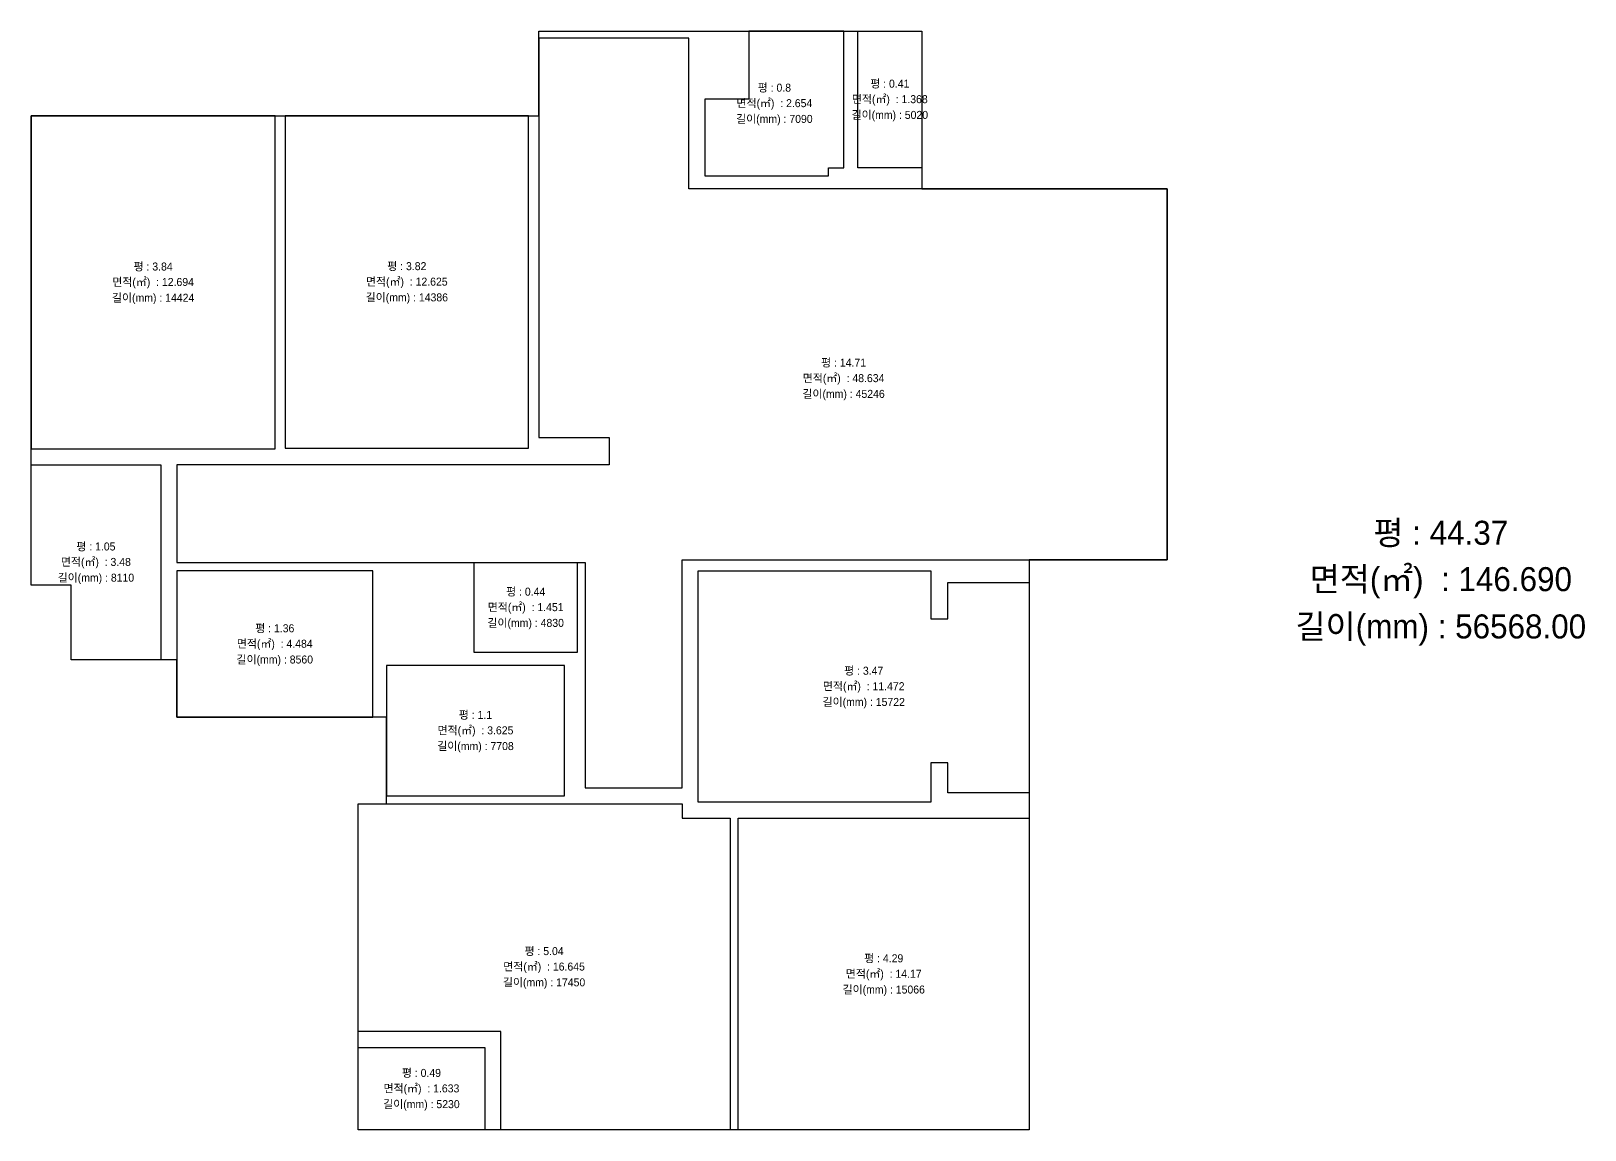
# Model space of a CAD drawing. Header units: millimetres. Extents: x 346859 to 753976, y -86090 to 5333.
# Drawn here: x 401708 to 421124, y -8400 to 5333 of the extents above; entities that cross this region are included whole.
import ezdxf
from ezdxf.enums import TextEntityAlignment as Align

# ---------------------------------------------------------------- set-up
doc = ezdxf.new("R2010")
doc.units = ezdxf.units.MM
doc.header["$LTSCALE"] = 60
doc.styles.add('이윤정', font='Korail_Round_Gothic_Light.ttf')

msp = doc.modelspace()

# ---------------------------------------------------------------- linework, layer by layer
for points in [[(412838.2, 5333.5), (412838.2, 3363.5), (415903.2, 3363.5), (415903.2, -1276.5), (414181.2, -1276.5), (414181.2, -8399.5), (405793.2, -8399.5), (405793.2, -4324.5), (406149.2, -4324.5), (406149.2, -3242.5), (403528.2, -3242.5), (403528.2, -2522.5), (402208.2, -2522.5), (402208.2, -1592.5), (401708.2, -1592.5), (401708.2, 4274.5), (408053.2, 4274.5), (408053.2, 5333.5), (412838.2, 5333.5)], [(415903.2, 3363.5), (409928.2, 3363.5), (409928.2, 5243.5), (408053.2, 5243.5), (408053.2, 252.5), (408933.2, 252.5), (408933.2, -87.5), (403528.2, -87.5), (403528.2, -1307.5), (408633.2, -1307.5), (408633.2, -3257.5), (408633.2, -4124.5), (409843.2, -4124.5), (409843.2, -1276.5), (415903.2, -1276.5), (415903.2, 3363.5)], [(410678.2, 5333.5), (410678.2, 4483.5), (410128.2, 4483.5), (410128.2, 3523.5), (411673.2, 3523.5), (411673.2, 3623.5), (411863.2, 3623.5), (411863.2, 5333.5), (410678.2, 5333.5)], [(402208.2, -2522.5), (402208.2, -1592.5), (401708.2, -1592.5), (401708.2, -87.5), (403328.2, -87.5), (403328.2, -2522.5), (402208.2, -2522.5)], [(412950.2, -4304.5), (410043.2, -4304.5), (410043.2, -1411.5), (412950.2, -1411.5), (412950.2, -2011.5), (413161.2, -2011.5), (413161.2, -1556.5), (414181.2, -1556.5), (414181.2, -4186.5), (413161.2, -4186.5), (413161.2, -3811.5), (412950.2, -3811.5), (412950.2, -4304.5)], [(405793.2, -4324.5), (409843.2, -4324.5), (409843.2, -4504.5), (410443.2, -4504.5), (410443.2, -8399.5), (407578.2, -8399.5), (407578.2, -7169.5), (405793.2, -7169.5), (405793.2, -4324.5)]]:
    msp.add_lwpolyline(points)
for points in [[(412038.2, 5333.5), (412838.2, 5333.5), (412838.2, 3623.5), (412038.2, 3623.5)], [(401708.2, 112.5), (404758.2, 112.5), (404758.2, 4274.5), (401708.2, 4274.5)], [(404883.2, 121.5), (407923.2, 121.5), (407923.2, 4274.5), (404883.2, 4274.5)], [(407243.2, -1307.5), (408533.2, -1307.5), (408533.2, -2432.5), (407243.2, -2432.5)], [(403528.2, -3242.5), (405978.2, -3242.5), (405978.2, -1412.5), (403528.2, -1412.5)], [(406149.2, -4224.5), (408373.2, -4224.5), (408373.2, -2594.5), (406149.2, -2594.5)], [(410543.2, -4504.5), (414181.2, -4504.5), (414181.2, -8399.5), (410543.2, -8399.5)], [(405793.2, -7369.5), (407378.2, -7369.5), (407378.2, -8399.5), (405793.2, -8399.5)]]:
    msp.add_lwpolyline(points, close=True)

# ---------------------------------------------------------------- texts
at = {"color": 7, "style": '이윤정'}
for s, p in [('평 : 0.8', (410995.7, 4628.5)), ('평 : 0.41', (412438.2, 4678.5)), ('평 : 3.84', (403233.2, 2393.5)), ('평 : 3.82', (406403.2, 2398)), ('평 : 14.71', (411860.5, 1192)), ('평 : 1.05', (402518.2, -1105)), ('평 : 0.44', (407888.2, -1670)), ('평 : 1.36', (404753.2, -2127.5)), ('평 : 3.47', (412112.2, -2658)), ('평 : 1.1', (407261.2, -3209.5)), ('평 : 5.04', (408118.2, -6162)), ('평 : 4.29', (412362.2, -6252)), ('평 : 0.49', (406585.7, -7684.5))]:
    msp.add_text(s, height=100, dxfattribs=at).set_placement(p, align=Align.MIDDLE)
at = {"style": '이윤정'}
for s, height, p in [('면적(㎡)  : 2.654', 100, (410995.7, 4428.5)), ('면적(㎡)  : 1.368', 100, (412438.2, 4478.5)), ('길이(mm) : 7090', 100, (410995.7, 4228.5)), ('길이(mm) : 5020', 100, (412438.2, 4278.5)), ('면적(㎡)  : 12.694', 100, (403233.2, 2193.5)), ('면적(㎡)  : 12.625', 100, (406403.2, 2198)), ('길이(mm) : 14424', 100, (403233.2, 1993.5)), ('길이(mm) : 14386', 100, (406403.2, 1998)), ('면적(㎡)  : 48.634', 100, (411860.5, 992)), ('길이(mm) : 45246', 100, (411860.5, 792)), ('평 : 44.37', 300, (419323, -933)), ('면적(㎡)  : 3.48', 100, (402518.2, -1305)), ('면적(㎡)  : 146.690', 300, (419323, -1533)), ('길이(mm) : 8110', 100, (402518.2, -1505)), ('면적(㎡)  : 1.451', 100, (407888.2, -1870)), ('길이(mm) : 56568.00', 300, (419323, -2133)), ('길이(mm) : 4830', 100, (407888.2, -2070)), ('면적(㎡)  : 4.484', 100, (404753.2, -2327.5)), ('길이(mm) : 8560', 100, (404753.2, -2527.5)), ('면적(㎡)  : 11.472', 100, (412112.2, -2858)), ('길이(mm) : 15722', 100, (412112.2, -3058)), ('면적(㎡)  : 3.625', 100, (407261.2, -3409.5)), ('길이(mm) : 7708', 100, (407261.2, -3609.5)), ('면적(㎡)  : 16.645', 100, (408118.2, -6362)), ('면적(㎡)  : 14.17', 100, (412362.2, -6452)), ('길이(mm) : 17450', 100, (408118.2, -6562)), ('길이(mm) : 15066', 100, (412362.2, -6652)), ('면적(㎡)  : 1.633', 100, (406585.7, -7884.5)), ('길이(mm) : 5230', 100, (406585.7, -8084.5))]:
    msp.add_text(s, height=height, dxfattribs=at).set_placement(p, align=Align.MIDDLE)

doc.saveas('drawing.dxf')
